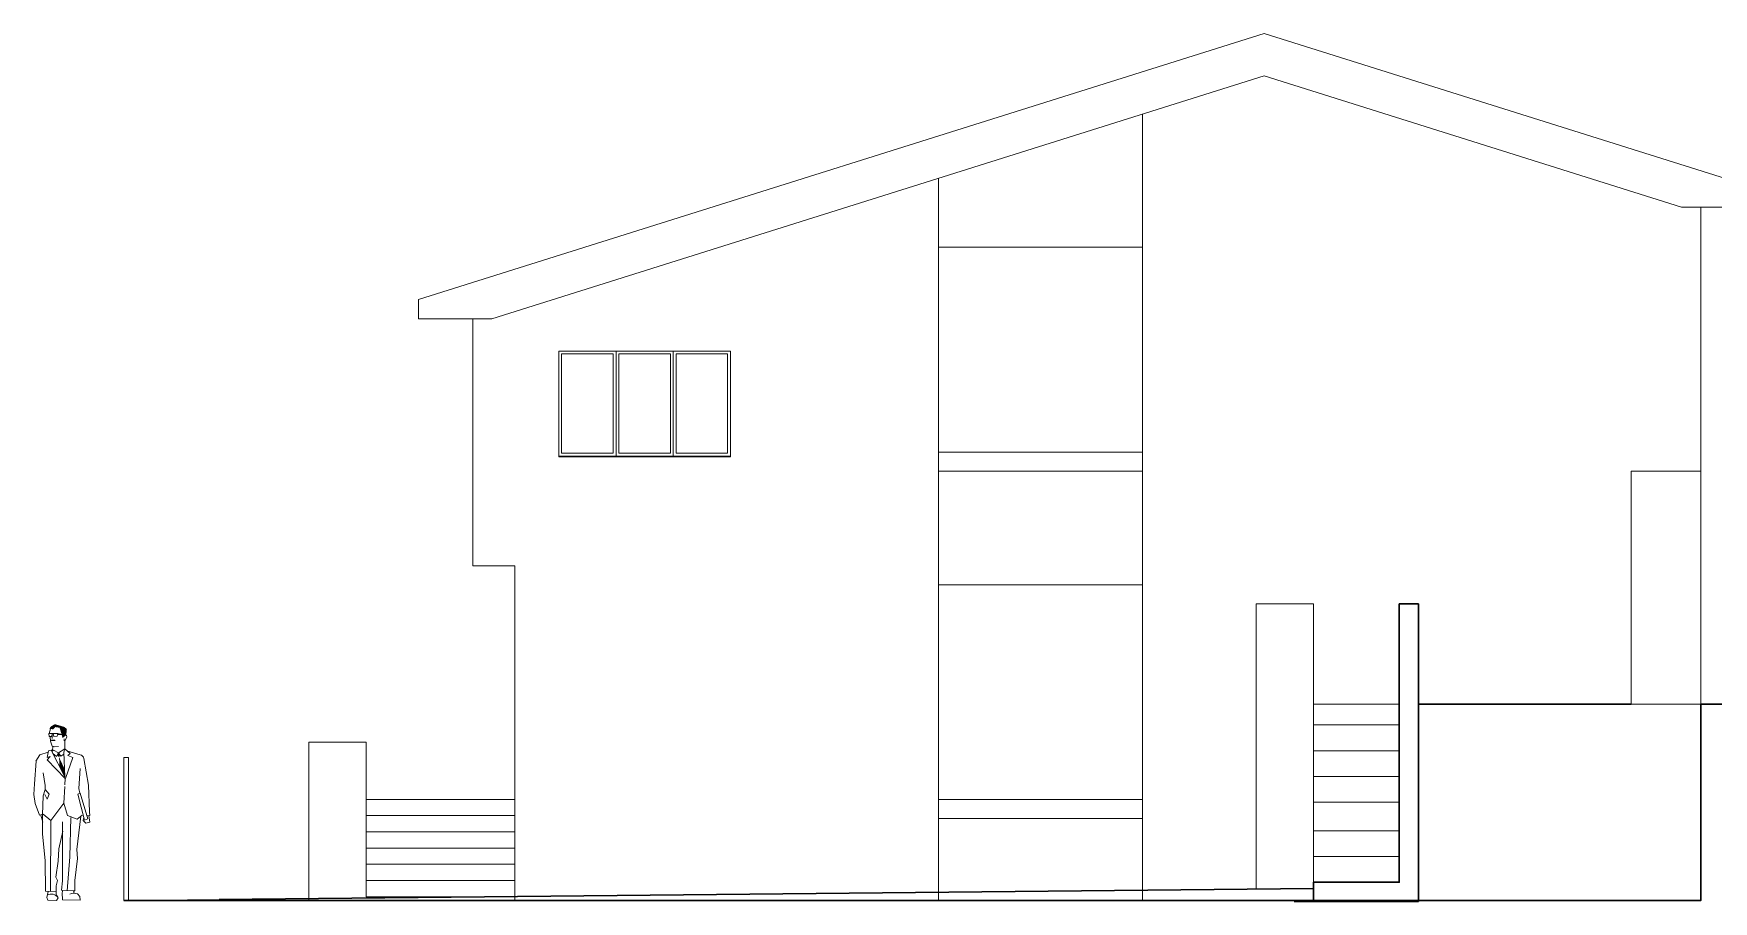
# Model space of a CAD drawing. Header units: millimetres. Extents: x -627 to 20370, y 1538 to 15679.
# Drawn here: x 7710 to 9471, y 9571 to 10481 of the extents above; entities that cross this region are included whole.
import ezdxf

# ---------------------------------------------------------------- set-up
doc = ezdxf.new("R2010")
doc.units = ezdxf.units.MM
doc.layers.add('blue', color=160, linetype='Continuous', lineweight=5)
doc.layers.add('new', color=3, linetype='Continuous', lineweight=30)

# ---------------------------------------------------------------- blocks, each defined once
blk = doc.blocks.new('PERSONA2')
for p, q in [((0.234, 1.801), (0.22, 1.752)), ((0.215, 1.752), (0.256, 1.752)), ((0.217, 1.718), (0.215, 1.752)), ((0.245, 1.718), (0.217, 1.718)), ((0.23, 1.717), (0.232, 1.671)), ((0.232, 1.671), (0.25, 1.617)), ((0.25, 1.75), (0.245, 1.718)), ((0.25, 1.739), (0.249, 1.698)), ((0.262, 1.75), (0.25, 1.75)), ((0.25, 1.617), (0.279, 1.611)), ((0.258, 1.612), (0.255, 1.576)), ((0.256, 1.752), (0.309, 1.752)), ((0.269, 1.72), (0.262, 1.75)), ((0.303, 1.722), (0.269, 1.72)), ((0.279, 1.611), (0.316, 1.615)), ((0.309, 1.752), (0.303, 1.722)), ((0.356, 1.739), (0.309, 1.75)), ((0.309, 1.741), (0.356, 1.739)), ((0.316, 1.55), (0.382, 1.589)), ((0.373, 1.554), (0.382, 1.589)), ((0.374, 1.694), (0.376, 1.673)), ((0.382, 1.653), (0.384, 1.673)), ((0.382, 1.589), (0.382, 1.653)), ((0.437, 1.541), (0.382, 1.589)), ((0.384, 1.673), (0.404, 1.713)), ((0.404, 1.713), (0.399, 1.733)), ((0.082, 1.461), (0.064, 1.222)), ((0.121, 1.527), (0.08, 1.462)), ((0.208, 1.555), (0.121, 1.527)), ((0.211, 1.569), (0.196, 1.501)), ((0.196, 1.501), (0.228, 1.511)), ((0.228, 1.511), (0.197, 1.475)), ((0.197, 1.475), (0.386, 1.279)), ((0.211, 1.569), (0.241, 1.577)), ((0.241, 1.577), (0.384, 1.295)), ((0.241, 1.577), (0.264, 1.576)), ((0.264, 1.578), (0.25, 1.566)), ((0.294, 1.51), (0.258, 1.542)), ((0.264, 1.578), (0.316, 1.55)), ((0.316, 1.55), (0.294, 1.51)), ((0.316, 1.55), (0.341, 1.514)), ((0.341, 1.514), (0.372, 1.533)), ((0.384, 1.295), (0.373, 1.554)), ((0.39, 1.279), (0.465, 1.5)), ((0.545, 1.529), (0.404, 1.57)), ((0.414, 1.521), (0.437, 1.541)), ((0.465, 1.5), (0.414, 1.521)), ((0.632, 1.208), (0.581, 1.489)), ((0.156, 1.339), (0.177, 1.207)), ((0.386, 1.279), (0.383, 1.212)), ((0.528, 1.173), (0.545, 1.385)), ((0.064, 1.222), (0.056, 1.111)), ((0.056, 1.111), (0.073, 1.018)), ((0.15, 0.9), (0.156, 1.098)), ((0.156, 1.098), (0.176, 1.163)), ((0.197, 1.061), (0.172, 1.11)), ((0.177, 1.207), (0.175, 1.162)), ((0.176, 1.163), (0.217, 1.114)), ((0.217, 1.114), (0.197, 1.061)), ((0.373, 1.022), (0.384, 1.197)), ((0.543, 1.127), (0.518, 1.115)), ((0.518, 1.115), (0.588, 0.843)), ((0.528, 1.173), (0.541, 1.127)), ((0.622, 0.855), (0.543, 1.127)), ((0.632, 1.208), (0.641, 0.929)), ((0.073, 1.018), (0.118, 0.895)), ((0.118, 0.895), (0.143, 0.901)), ((0.132, 0.895), (0.152, 0.822)), ((0.15, 0.9), (0.15, 0.7)), ((0.155, 0.906), (0.237, 0.839)), ((0.237, 0.839), (0.373, 1.022)), ((0.411, 0.89), (0.373, 1.022)), ((0.513, 0.853), (0.411, 0.89)), ((0.508, 0.536), (0.549, 0.886)), ((0.564, 0.894), (0.513, 0.853)), ((0.612, 0.889), (0.644, 0.89)), ((0.643, 0.822), (0.635, 0.891)), ((0.644, 0.89), (0.641, 0.929)), ((0.237, 0.839), (0.233, 0.095)), ((0.318, 0.541), (0.36, 0.726)), ((0.358, 0.826), (0.358, 0.207)), ((0.447, 0.872), (0.436, 0.459)), ((0.581, 0.869), (0.574, 0.838)), ((0.574, 0.838), (0.602, 0.81)), ((0.588, 0.843), (0.622, 0.855)), ((0.602, 0.81), (0.643, 0.822)), ((0.15, 0.7), (0.176, 0.417)), ((0.314, 0.411), (0.318, 0.541)), ((0.517, 0.441), (0.508, 0.536)), ((0.176, 0.417), (0.18, 0.098)), ((0.288, 0.245), (0.314, 0.411)), ((0.436, 0.459), (0.406, 0.103)), ((0.486, 0.209), (0.517, 0.441)), ((0.305, 0.21), (0.288, 0.245)), ((0.29, 0.154), (0.305, 0.21)), ((0.358, 0.207), (0.349, 0.108)), ((0.486, 0.209), (0.486, 0.101)), ((0.18, 0.098), (0.292, 0.092)), ((0.194, 0.032), (0.207, 0.094)), ((0.206, 0.005), (0.194, 0.032)), ((0.294, 0), (0.206, 0.005)), ((0.292, 0.092), (0.29, 0.154)), ((0.29, 0.088), (0.292, 0.07)), ((0.291, 0.063), (0.311, 0.028)), ((0.311, 0.028), (0.294, 0)), ((0.349, 0.108), (0.471, 0.1)), ((0.356, 0.079), (0.36, 0.108)), ((0.358, 0.007), (0.356, 0.079)), ((0.543, 0.005), (0.358, 0.007)), ((0.486, 0.101), (0.473, 0.102)), ((0.482, 0.078), (0.473, 0.102)), ((0.514, 0.071), (0.54, 0.042)), ((0.54, 0.042), (0.543, 0.005))]:
    blk.add_line(p, q)
for centre, radius, start, end in [((0.53, 1.479), 0.052, 10.318, 73.6958), ((0.242, -0.01), 0.0781, 28.6224, 123.307), ((0.48, -0.034), 0.11, 72.0736, 114.4627)]:
    blk.add_arc(centre, radius, start, end)
for points in [[(0.22, 1.803), (0.26, 1.794), (0.238, 1.826), (0.288, 1.824)], [(0.238, 1.826), (0.379, 1.819), (0.278, 1.849)], [(0.328, 1.811), (0.404, 1.798), (0.238, 1.826), (0.379, 1.819)], [(0.359, 1.703), (0.397, 1.733), (0.328, 1.811), (0.404, 1.798)], [(0.237, 1.673), (0.243, 1.687), (0.286, 1.671), (0.279, 1.687)], [(0.315, 1.55), (0.302, 1.524), (0.333, 1.524), (0.322, 1.503)], [(0.322, 1.503), (0.38, 1.379), (0.326, 1.411), (0.384, 1.295)]]:
    blk.add_solid(points)

msp = doc.modelspace()

# ---------------------------------------------------------------- linework, layer by layer
at = {"layer": 'blue'}
for p, q in [((9457.9, 10041.9), (9457.9, 10298.9)), ((8113.8, 10181.9), (8113.8, 10201.9)), ((8190.9, 10181.9), (8113.8, 10181.9)), ((9051.9, 9591), (9051.9, 9882.9))]:
    msp.add_line(p, q, dxfattribs=at)
for points in [[(8113.8, 10201.9), (9000.4, 10480.8)], [(9515.1, 10318.9), (9000.4, 10480.8)], [(8190.9, 10181.9), (9000.4, 10436.5)], [(9437.9, 10298.9), (9000.4, 10436.5)], [(8872.9, 9571.9), (8872.9, 10396.4)], [(8658.9, 9571.9), (8658.9, 10329.1)], [(9437.9, 10298.9), (9515.1, 10298.9), (9515.1, 10318.9)], [(9457.9, 9757.9), (9457.9, 10298.9)], [(8658.9, 10256.9), (8872.9, 10256.9)], [(8214.9, 9922.9), (8190.9, 9922.9), (8170.9, 9922.9), (8170.9, 10181.9)], [(8320.9, 10037.9), (8320.9, 10147.9)], [(8380.9, 10037.9), (8380.9, 10147.9)], [(8260.9, 10037.9), (8260.9, 10036.9), (8441, 10036.9), (8441, 10037.9)], [(8658.9, 10041.9), (8872.9, 10041.9)], [(8872.9, 10021.9), (8658.9, 10021.9)], [(9384.9, 10021.9), (9457.9, 10021.9)], [(9384.9, 9777.9), (9384.9, 10021.9)], [(8214.9, 9571.9), (8214.9, 9922.9)], [(8658.9, 9677.9), (8658.9, 9902.9)], [(8658.9, 9902.9), (8872.9, 9902.9)], [(8658.9, 9902.9), (8872.9, 9902.9)], [(8872.9, 9677.9), (8872.9, 9902.9)], [(9051.9, 9882.9), (8991.9, 9882.9), (8991.9, 9583.8)], [(9141.9, 9777.9), (9051.9, 9777.9)], [(9457.9, 9777.9), (9384.9, 9777.9)], [(9051.9, 9756), (9141.9, 9756)], [(8058.9, 9677.9), (8058.9, 9737.9), (7998.9, 9737.9), (7998.9, 9571.9)], [(7804.9, 9571.9), (7804.9, 9721.9), (7809.9, 9721.9), (7809.9, 9571.9)], [(9051.9, 9729), (9141.9, 9729)], [(9051.9, 9702), (9141.9, 9702)], [(8214.9, 9677.9), (8058.9, 9677.9)], [(8058.9, 9677.9), (8058.9, 9660.9), (8214.9, 9660.9)], [(8658.9, 9677.9), (8872.9, 9677.9)], [(8658.9, 9677.9), (8872.9, 9677.9)], [(9051.9, 9675), (9141.9, 9675)], [(8058.9, 9660.9), (8058.9, 9643.9), (8214.9, 9643.9)], [(8658.9, 9657.9), (8872.9, 9657.9)], [(8058.9, 9643.9), (8058.9, 9626.9), (8214.9, 9626.9)], [(9051.9, 9645), (9141.9, 9645)], [(8058.9, 9626.9), (8058.9, 9609.9), (8214.9, 9609.9)], [(9051.9, 9618), (9141.9, 9618)], [(8058.9, 9609.9), (8058.9, 9592.9), (8214.9, 9592.9)], [(8058.9, 9592.9), (8058.9, 9575.9), (8214.9, 9575.9)], [(7804.9, 9571.9), (7904.9, 9571.9), (7904.9, 9572.9), (7804.9, 9571.9)]]:
    msp.add_lwpolyline(points, dxfattribs=at)
for points in [[(8260.9, 10147.9), (8260.9, 10037.9), (8440.9, 10037.9), (8440.9, 10147.9)], [(8263.9, 10040.9), (8317.9, 10040.9), (8317.9, 10144.9), (8263.9, 10144.9)], [(8323.9, 10040.9), (8377.9, 10040.9), (8377.9, 10144.9), (8323.9, 10144.9)], [(8380.9, 10037.9), (8440.9, 10037.9), (8440.9, 10147.9), (8380.9, 10147.9)], [(8383.9, 10040.9), (8437.9, 10040.9), (8437.9, 10144.9), (8383.9, 10144.9)]]:
    msp.add_lwpolyline(points, close=True, dxfattribs=at)
at = {"layer": 'new'}
for points in [[(9141.9, 9866), (9141.9, 9882.9), (9161.9, 9882.9), (9161.9, 9777.9)], [(9051.9, 9591), (9141.9, 9591), (9141.9, 9866)], [(7824.9, 9571.9), (8872.9, 9571.9), (9457.9, 9571.9), (9457.9, 9777.9)], [(9161.9, 9777.9), (9161.9, 9591), (9161.9, 9571), (9031.9, 9571)], [(9384.9, 9777.9), (9161.9, 9777.9)], [(9457.9, 9777.9), (10219.5, 9777.9)], [(7904.9, 9572.9), (9051.9, 9584.4)], [(9051.9, 9591), (9051.9, 9571)], [(7824.9, 9571.9), (7804.9, 9571.9)]]:
    msp.add_lwpolyline(points, dxfattribs=at)

# ---------------------------------------------------------------- block references
at = {"layer": 'blue', "xscale": 100, "yscale": 100, "zscale": 100}
msp.add_blockref('PERSONA2', (7704.9, 9571.9), dxfattribs=at)

doc.saveas('drawing.dxf')
